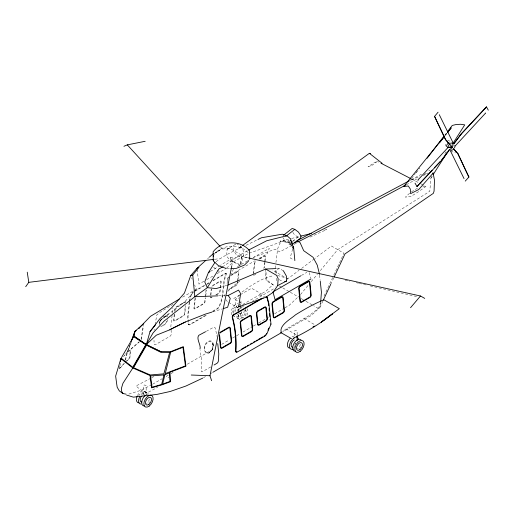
<?xml version="1.0" encoding="UTF-8"?>
<svg xmlns="http://www.w3.org/2000/svg" width="514" height="514" viewBox="0 0 514 514"><rect width="100%" height="100%" fill="white"/><g stroke="black" fill="none" stroke-linecap="round" stroke-linejoin="round"><path stroke-width="0.39" stroke-dasharray="2.57 1.93" d="M159.244 322.965L159.52 320.999M210.335 296.893L210.322 297.073A2.146 1.079 -54.2 0 0 211.46 297.734L213.008 296.854M235.875 244.124L227.124 249.206L226.623 256.081L229.193 259.416L240.166 265.719L241.702 255.201L229.726 248.281L220.885 249.187L215.681 252.811L219.851 250.402L214.274 253.036M431.548 176.7L430.925 178.12L429.788 191.279L337.711 249.631L319.881 271.161M226.623 268.141L233.395 261.806L240.668 264.851L241.702 255.201L227.657 260.919L220.339 265.378M172.094 315.474L170.866 326.184L171.033 329.198M172.357 313.199L172.935 308.111M174.265 314.215L173.578 320.357A2.146 1.079 -54.2 0 0 174.715 321.019L183.28 316.071A2.146 1.079 -54.2 0 0 184.738 313.913L185.715 305.534M174.606 311.291L174.876 308.991A2.146 1.079 -54.2 0 1 176.341 306.826L184.905 301.885A2.146 1.079 -54.2 0 1 185.837 301.93M174.593 314.465L173.957 320.093A1.613 0.81 -54.2 0 0 174.811 320.588L183.28 315.699A1.613 0.81 -54.2 0 0 184.372 314.08L185.297 306.087M174.953 311.33L175.248 308.824A1.613 0.81 -54.2 0 1 176.341 307.199L184.809 302.316A1.613 0.81 -54.2 0 1 185.65 302.669M189.242 302.335L187.674 316.046L187.957 321.314M189.325 301.609L189.743 297.972L191.375 293.828A2.384 0.816 -44.9 0 1 191.767 293.192L192.525 292.357A2.05 0.7 -44.9 0 1 193.155 291.856L193.328 291.74M189.705 301.827L188.053 316.264L188.477 323.993A2.14 1.311 -63.3 0 0 189.865 324.797L207.123 314.844M189.788 301.101L190.122 298.191L191.748 294.047A2.384 0.816 -44.9 0 1 192.146 293.41L192.904 292.575A2.05 0.7 -44.9 0 1 193.322 292.222M195.012 298.416L193.9 308.188A2.146 1.079 -54.2 0 0 195.044 308.85L203.608 303.902A2.146 1.079 -54.2 0 0 205.067 301.744L205.504 298.036M195.455 297.593L194.286 307.918A1.613 0.81 -54.2 0 0 195.14 308.419L203.602 303.53A1.613 0.81 -54.2 0 0 204.701 301.904L205.176 297.831M205.266 297.047L205.992 290.641A1.613 0.81 -54.2 0 0 205.947 290.371M205.786 295.582L206.371 290.371A2.146 1.079 -54.2 0 0 206.249 289.877M210.534 295.132L211.228 289.054M210.888 295.126L211.588 288.977M212.822 311.118L216.876 308.779A4.073 2.499 -63.3 0 0 219.311 305.522C224.277 295.556 221.791 283.901 225.999 273.84A2.384 0.816 -44.9 0 0 226.012 273.422L225.665 273.223A2.05 0.7 -44.9 0 0 225.177 273.364L212.533 280.657M212.526 311.728L217.255 308.998A4.073 2.499 -63.3 0 0 219.69 305.74C224.65 295.775 222.17 284.113 226.372 274.058A2.384 0.816 -44.9 0 0 226.391 273.641L225.89 273.268M227.092 283.722L227.696 278.492A2.146 1.079 -54.2 0 1 228.769 276.661M227.773 280.83L228.068 278.331M237.397 281.858L237.198 283.58A1.613 0.81 -54.2 0 1 236.099 285.206L227.766 290.024M237.487 281.074L238.483 272.317A1.613 0.81 -54.2 0 0 237.629 271.816M237.918 280.419L237.564 283.413A2.146 1.079 -54.2 0 1 236.099 285.578L228.396 290.037M238.001 279.712L238.869 272.047A2.146 1.079 -54.2 0 0 237.725 271.386L231.39 275.035M253.158 274.238L254.449 263.052A2.146 1.079 -54.2 0 1 255.914 260.887M253.627 273.223L254.815 262.885A1.613 0.81 -54.2 0 1 255.914 261.26L256.049 261.176M264.601 262.5L263.945 268.135A1.613 0.81 -54.2 0 1 263.83 268.494M264.691 261.716L265.237 256.871A1.613 0.81 -54.2 0 0 264.382 256.37L259.467 259.204M265.031 261.819L264.312 267.974M265.121 260.996L265.616 256.602A2.146 1.079 -54.2 0 0 264.479 255.94L259.512 258.799M275.934 262.564L277.618 248.853L279.719 243.475L283.908 240.462L290.796 238.708M320.691 301.75L319.862 307.526L311.503 315.339L282.591 332.031M119.736 366.18L119.287 369.174L124.491 363.167M120.347 363.321L119.569 368.499L124.369 362.948M141.087 339.234L143.168 325.998M141.299 339.536L143.528 325.368M154.078 330.264L154.271 329.185M155.087 324.623L156.789 315.05L159.334 312.795L170.256 305.965M265.661 269.028L265.16 271.745L266.194 280.74L275.472 286.131M231.73 266.258L232.354 263.11M450.887 149.638L451.825 145.038M451.343 149.047L452.127 145.211M167.879 319.618L166.44 322.676A6.374 3.065 -49.9 0 1 164.146 325.009A6.329 3.039 -49.9 0 1 160.664 326.454M125.088 360.025L126.759 353.324L123.309 356.658M125.5 360.051L127.273 352.88L130.299 350.24L129.599 358.123L126.091 361.323M292.652 249.02L290.147 257.893L293.507 259.833M159.43 322.284L159.147 325.285M240.668 264.851L243.803 255.587L243.803 251.597L240.668 246.161L237.192 244.156M130.145 344.425L127.093 352.649L131.34 342.273M130.627 343.583L127.6 351.859L139.198 341.707M233.395 269.047L231.294 274.425L254.79 260.855M320.993 302.624L318.294 308.432L309.434 315.339L281.845 331.665M324.038 296.09L333.496 275.755M333.83 275.029L343.969 253.248L331.453 246.02L314.921 258.407M322.921 301.005L319.862 307.526L318.294 308.432L313.514 305.676M330.733 284.332L333.792 277.804M444.899 154.027L446.274 151.129M127.485 351.698L124.176 355.245M430.925 178.12L432.21 176.103M450.18 147.788L451.89 145.089M160.105 320.884L161.589 318.841M450.611 147.82L452.449 145.333M450.437 148.61L452.738 145.501M411.168 179.045L409.722 180.934L419.842 176.27M411.65 178.416L415.036 174.002M415.518 173.372L416.97 171.477M444.52 135.535L446.454 133.01M416.443 172.46L419.874 168.065M445.342 135.394L447.302 132.875M445.214 135.266L447.212 132.792M284.981 307.802L289.112 305.419L300.015 295.152M300.529 294.541L308.676 284.698M311.221 281.621L317.337 274.238M239.595 294.766L236.035 298.769L235.11 304.738L236.646 306.852L238.175 307.95M193.129 292.742L184.417 302.142L159.828 320.672M195.307 290.391L196.393 289.215L194.594 284.929M227.831 291.399L232.521 286.613L240.109 280.824M213.811 254.693C221.862 244.323 239.762 243.128 248.57 253.087M409.613 193.245L405.366 197.164L410.924 196.457L418.197 191.921L425.933 186.434L423.793 185.329M126.637 361.214L129.856 358.284L130.627 349.559L139.416 341.861M207.617 258.748L208.812 257.675M159.925 321.096L169.832 312.949M282.796 237.487L285.398 241.413L289.067 244.111L290.326 243.122M292.858 241.15L297.908 237.198L300.542 238.098M286.947 279.372L299.026 270.319M301.57 268.411L314.285 258.883M377.43 161.383L370.523 166.401L368.056 166.799L373.832 162.932L377.43 161.383L378.857 162.122M216.053 261.703C224.342 255.329 233.812 250.858 243.328 246.662M242.068 292.048C251.629 284.942 261.889 278.048 273.744 275.639M222.453 266.927L239.633 255.195L247.761 250.504M273.409 288.932L252.207 301.455M230.568 258.124L232.167 257.109L232.405 262.056L230.67 261.131M232.341 261.086L230.741 262.101L230.497 257.154L232.232 258.073M210.367 271.456L219.677 265.783M411.425 191.818L418.287 187.751M233.395 261.806L248.416 253.466M203.859 281.28L198.995 284.094L196.997 269.214M206.641 279.68L213.593 275.665M217.069 273.66L225.942 268.533M182.65 297.15L196.393 289.215M193.99 291.361L206.448 284.171M207.103 283.792L209.063 282.661M195.031 291.2L206.178 284.762M206.827 284.383L209.436 282.88M212.912 280.875L225.55 273.583A2.05 0.7 -44.9 0 1 226.038 273.442L226.263 273.487M237.462 266.702L246.938 261.228M247.536 260.887L249.656 259.66M253.049 257.7L269.33 248.301L267.229 253.678L258.24 258.863M230.664 275.832L237.629 271.822M215.796 294.863L218.662 293.198A1.613 0.81 -54.2 0 0 219.761 291.573L220.853 282.058A1.613 0.81 -54.2 0 0 219.998 281.563L212.892 285.668A1.613 0.81 -54.2 0 0 211.839 287.114M216.439 294.869L218.668 293.571A2.146 1.079 -54.2 0 0 220.127 291.412L221.232 281.788A2.146 1.079 -54.2 0 0 220.095 281.132L212.886 285.289A2.146 1.079 -54.2 0 0 211.485 287.223M255.831 274.2L254.289 275.08A2.146 1.079 -54.2 0 1 253.357 275.029M283.407 270.839L279.237 268.43L276.102 270.242L276.102 273.435M239.794 295.01L233.555 298.615L238.406 301.416M240.423 294.651L251.539 288.232L263.322 295.036M205.394 315.41L189.486 324.578A2.14 1.311 -63.3 0 1 188.105 323.775L188.002 322.072M238.387 298.358L239.447 297.747M242.736 304.532L266.194 290.988L272.966 284.653L266.695 279.873L265.809 270.576M238.599 309.332L237.539 309.942L237.539 311.78M239.447 309.82L238.387 310.43L238.387 307.417M301.435 275.459L306.864 272.324M152.619 384.221L162.103 378.747M168.194 375.233L166.163 376.402L168.714 377.874M170.892 373.672L173.591 372.11M187.269 364.214L214.094 348.73M221.656 344.361L229.225 339.992M232.669 338.006L240.237 333.637M242.993 332.044L252.631 326.48M253.318 326.082L256.068 324.495M258.825 322.901L265.706 318.931M268.462 317.337L270.525 316.149M274.656 313.765L284.293 308.201M210.701 366.945L202.413 371.718A2.14 1.176 -57.8 0 1 201.199 371.198L201.597 360.141L200.197 350.664M203.467 377.713L205.529 376.518M210.342 373.742L212.404 372.554M170.866 305.618L173.462 304.147M243.803 255.587L240.668 257.36L236.498 254.905L233.395 250.402L233.395 245.583M411.296 179.701L421.821 174.047M406.368 184.674L418.293 178.268M423.208 175.627L428.117 172.993M206.281 331.324L213.561 327.296A2.05 1.51 -81.6 0 1 214.184 327.232L214.942 327.662A2.377 1.754 -81.6 0 1 215.334 328.317L217.011 336.349M150.943 378.156L135.972 386.014L141.177 390.248L147.447 392.638L157.676 387.312M151.624 377.796L154.328 376.344M291.926 245.403L279.738 251.886L275.035 249.168L253.717 257.315M151.945 384.575L141.177 390.248L127.626 394.45M211.691 297.233L211.556 297.298A1.613 0.81 -54.2 0 1 210.708 296.803M245.981 245.351L257.957 239.492M294.014 244.349L297.651 242.704M310.013 237.108L326.75 229.54L322.921 230.516M227.124 249.206L229.726 248.281M249.155 253.209L273.499 244.703L283.908 240.462L291.123 243.707M424.082 174.265L427.603 173.122M212.7 311.857L222.401 308.863M220.031 287.422L226.899 285.373M449.409 147.132L454.325 145.815M449.711 147.312L455.327 145.803M291.56 238.509L299.97 236.363M208.421 352.636C212.59 351.57 214.659 346.115 212.083 342.613A5.975 3.977 -64.6 0 0 208.196 342.093L206.12 343.872L205.375 345.17A5.872 3.836 -71.7 0 0 206.056 352.09A5.872 3.836 -71.7 0 0 211.395 350.317L212.121 348.993A5.905 3.932 -64.6 0 0 212.648 343.551L212.59 343.455M164.03 316.386L166.144 316.136M422.771 186.916L425.933 186.434M214.801 259.262L219.574 258.671M276.84 268.539L279.237 268.43M289.857 241.06L279.995 241.027L290.41 243.058L288.425 242.698M292.993 240.931L294.567 240.867M218.656 295.826L225.01 295.595M226.841 268.687L229.957 268.597M345.202 280.162L349.886 281.235M356.125 282.661L358.464 283.201M359.241 283.381L366.257 284.987M370.157 285.887L417.728 296.796M277.483 275.433L284.448 277.515M447.578 140.322L451.061 141.498M450.572 151.167L455.661 152.941M289.067 244.111L291.669 245.037M259.416 294.901L265.693 297.323M287.262 278.672L287.647 278.851L272.369 270.023M411.669 179.065L420.227 183.485M420.94 183.851L423.08 184.956M279.237 279.629L282.713 281.595M449.814 142.828L451.755 143.946A2.397 1.381 -60 0 0 450.964 143.959M451.819 146.747L451.517 146.574L453.097 148.353M428.837 170.275L429.877 170.879M279.365 285.957L282.102 287.538M282.784 287.93L289.613 291.875M290.294 292.267L298.486 297.002M301.223 298.576L303.266 299.758M306.003 301.339L312.827 305.277M303.96 318.494L315.744 325.298M239.1 301.814L243.257 304.217M285.977 328.876L297.76 335.681M239.466 304.275L241.06 305.194M222.324 296.038L222.697 296.257M239.871 313.373L240.719 313.868L241.786 313.251L241.786 311.169M232.739 315.455L234.333 316.38M237.519 318.217L239.64 319.445A6.566 3.791 -60 0 1 239.64 312.756M188.587 324.565L188.966 324.784M144.685 391.45L146.805 392.677M228.627 302.399L237.834 307.751M297.908 237.198L294.271 234.48L292.074 231.223M213.573 267.235L216.715 269.644M217.338 270.126L219.851 272.054M220.435 246.765L223.147 249.727M450.784 145.571L452.847 147.916M291.753 246.328L289.568 243.206L288.007 238.695M226.076 299.835L227.316 301.634M191.587 277.778L192.191 279.211M309.28 272.568L310.809 278.241M212.976 344.778L213.188 345.569M212.655 343.558L212.924 344.573M290.468 243.373L290.577 243.944M224.714 294.702L224.926 296.276M276.551 278.26L276.93 281.319M319.599 275.183L320.158 280.387M275.549 265.725L276.037 273.641M171.072 329.949L171.278 333.927A2.146 1.298 -63.9 0 1 170.905 335.218L170.764 335.462A2.14 1.291 -62.3 0 1 170.057 336.233L155.498 344.637A2.14 1.291 -62.3 0 1 154.187 344.059L153.988 340.339M297.143 334.832L297.143 331.061L295.659 330.2L294.593 330.81L294.593 336.092M240.931 300.87L240.931 305.4M240.931 306.151L240.931 309.171M146.149 394.836L146.149 385.783L144.665 384.922L143.605 385.532L143.605 395.343M453.142 145.186A3.611 2.082 -60 0 1 450.81 148.906M450.463 143.226A3.611 2.082 -60 0 1 451.761 142.77M452.326 144.954A2.397 1.381 -60 0 1 450.315 148.173M446.004 146.105A2.397 1.381 -60 0 1 445.889 144.222M137.424 395.639A6.566 3.791 -60 0 1 142.751 390.916A6.566 3.791 -60 0 1 145.68 394.623M138.619 396.05A4.408 2.544 -60 0 1 141.748 392.979A4.408 2.544 -60 0 1 144.093 394.334M141.164 394.45A6.566 3.791 -60 0 1 147.704 394.309M142.288 395.311A4.253 2.454 -60 0 1 145.533 394.591M149.651 401.839A6.566 3.791 -60 0 1 148.829 403.072M146.362 394.591A6.566 3.791 -60 0 1 149.992 394.514M149.401 398.999A4.408 2.544 -60 0 1 146.362 403.554M246.9 308.567A6.566 3.791 -60 0 1 246.9 315.249M244.625 309.981A4.408 2.544 -60 0 1 245.705 314.844A4.408 2.544 -60 0 1 240.835 317.658A4.408 2.544 -60 0 1 241.921 311.542M245.673 308.972A6.566 3.791 -60 0 1 241.49 317.928A6.566 3.791 -60 0 1 236.517 315.043M238.252 310.257A6.566 3.791 -60 0 1 240.636 307.751M241.15 307.417A6.566 3.791 -60 0 1 244.311 307.031M244.079 310.315A4.253 2.454 -60 0 1 241.818 315.782A4.253 2.454 -60 0 1 238.213 315.243M241.593 312.184A6.566 3.791 -60 0 1 236.928 316.765A6.566 3.791 -60 0 1 233.433 314.748M233.433 312.358A6.566 3.791 -60 0 1 236.928 306.312A6.566 3.791 -60 0 1 241.593 305.502M239.312 313.405A4.408 2.544 -60 0 1 236.607 314.966M234.924 311.895A4.408 2.544 -60 0 1 237.5 307.648M240.366 305.907A6.566 3.791 -60 0 1 240.019 309.627M231.82 314.716A6.566 3.791 -60 0 1 232.431 308.034A6.566 3.791 -60 0 1 237.853 303.723M238.772 308.792A4.253 2.454 -60 0 1 238.188 310.52M233.484 313.238A4.253 2.454 -60 0 1 233.484 308.908A4.253 2.454 -60 0 1 237.14 305.83M228.357 277.611A1.613 0.81 -54.2 0 1 228.73 277.104M167.847 316.264A6.502 3.123 -56 0 0 166.452 315.455A6.399 3.071 -56 0 0 163.189 317.029M161.916 325.786A5.872 2.821 -49.9 0 0 165.232 323.659L166.253 322.509A5.905 2.833 -56 0 0 167.474 319.856M159.513 323.357A5.872 2.821 -49.9 0 1 161.267 319.708L164.274 316.74A5.975 2.872 -56 0 1 167.403 316.81M295.678 343.41A6.566 3.791 -60 0 1 294.509 345.286M292.048 336.805A6.566 3.791 -60 0 1 294.059 336.175M300.645 347.117A6.566 3.791 -60 0 1 299.823 348.351M300.394 344.277A4.408 2.544 -60 0 1 297.355 348.833M294.316 347.785A4.408 2.544 -60 0 1 294.316 346.185M295.235 343.821A4.408 2.544 -60 0 1 296.006 342.767M213.406 344.489L212.423 349.173A6.374 4.163 -71.7 0 1 210.676 351.872A6.329 4.138 -71.7 0 1 207.258 353.356C203.165 352.109 203.801 346.295 205.844 343.448A6.399 4.253 -64.6 0 1 210.56 340.93A6.502 4.324 -64.6 0 1 213.098 343.127L213.406 344.489M241.387 246.283L238.136 248.641L241.381 246.309M247.742 257.777L243.829 256.91L247.729 257.803"/><path stroke-width="0.77" d="M249.714 259.14L249.592 250.761C240.68 239.614 221.553 240.501 213.143 251.796L213.297 260.861L218.501 265.77L226.147 268.443M226.603 295.537L228.19 295.479L238.567 290.102L240.668 293.706L238.567 306.935L265.693 297.323L272.966 292.472L277.669 285.559L278.17 278.678L276.635 275.369L265.661 269.028L227.663 285.148M320.691 301.75L321.43 292.215L320.261 281.312M120.411 361.676L120.854 358.676L132.837 367.985L150.017 375.516L151.585 387.826L161.994 384.819L170.455 381.722L169.954 372.264L185.952 366.174L183.35 346.642L170.333 351.762L160.959 351.743L148.983 346.025L143.779 343.018L133.871 336.105L134.899 331.305L143.779 323.794M120.784 360.359L121.008 358.881M211.614 380.707L209.988 375.74L231.73 266.258M464.046 178.615L450.572 151.167L450.887 149.638M452.288 144.447L452.757 142.147L439.284 114.699M134.668 332.063L133.717 336.477L121.15 358.168L132.798 367.279L145.803 344.733L133.601 336.561M455.076 146.304L454.498 148.006M291.849 244.33L292.203 242.916L290.468 240.295M205.831 260.36L196.894 268.43L190.688 275.639L184.417 293.089L171.901 307.513L159.925 318.667L150.017 331.594L146.381 344.521L160.959 351.743M120.854 358.676L115.65 376.094L116.684 383.932L117.186 387.228L119.287 390.865L122.923 393.544L126.058 394.148M131.134 341.611L134.899 331.305M132.002 339.818L135.034 331.536L136.249 330.508M214.865 262.551L208.369 272.671L204.733 281.935L207.335 287.673L216.214 288.56L220.031 287.422M267.967 330.161L268.848 328.08M265.931 296.572A2.05 1.523 -81.4 0 1 266.136 296.591L266.894 297.028A2.384 1.767 -81.4 0 1 267.293 297.683L268.918 303.678L270.987 324.135L267.171 333.149A4.073 2.197 -56.9 0 1 264.543 336.297L237.153 352.096A2.14 1.156 -56.9 0 1 235.939 351.396L235.939 351.21C236.652 340.005 235.521 328.517 232.669 317.671A2.384 1.767 -81.4 0 1 232.649 316.797L232.996 315.724A2.05 1.523 -81.4 0 1 233.484 315.14L263.258 297.934M323.261 300.279L330.733 284.332M334.132 277.078L345.003 253.877L433.353 193.341L434.067 191.131L434.491 180.183L433.013 172.691M460.12 135.651L460.852 134.225L486.437 106.828L488.3 110.169M433.064 174.754L447.186 152.504M452.75 143.74L464.733 124.863L460.563 124.266L455.886 124.574L452.249 125.442L447.418 131.751M25.7 286.696L28.79 282.34L27.242 272.176M441.397 160.252L445.644 154.708M446.544 153.455L449.255 149.702M415.029 183.151L417.04 186.576L442.631 159.179L449.981 149.233M453.65 144.261L461 134.315L486.591 106.918M453.849 143.483L461 134.315M427.121 158.235L444.038 136.165M439.464 142.931L444.359 136.647M447.79 132.252L451.215 127.851L447.713 132.175M190.688 275.639L192.756 275.022L198.995 267.254L196.894 268.43M433.103 173.147L418.711 189.57L410.59 193.649L410.3 189.004L408.27 185.984L403.683 186.531L444.212 136.499M150.017 331.594L155.376 324.996M450.508 145.411L445.49 139.615L434.561 116.382L438.076 112.2M410.545 307.713L420.491 295.993L424.744 298.403M465.254 181.114L468.922 177.022L457.993 153.789L453.361 148.507M449.409 147.132L448.002 147.512L417.798 180.157L418.1 180.33M416.893 186.486L418.974 184.256M419.668 183.511L432.165 170.14M434.336 167.815L440.305 161.415M138.542 328.587L150.551 316.264L179.213 299.135M248.667 260.887L244.51 265.044L236.177 268.424L230.735 268.578M209.404 257.135L213.573 253.37M403.683 186.531L406.021 184.442M138.639 328.485L139.834 327.476M453.399 149.49L451.446 150.473M283.33 235.367L292.17 228.447L294.805 229.353L298.441 232.071L301.043 236.003L300.542 238.098L292.26 244.574M285.932 236.292L294.805 229.353M290.963 242.627L292.222 241.638M242.685 245.339L369.386 153.307L370.555 153.519M241.458 320.89L249.926 316.001A1.613 1.041 -66.5 0 1 251.018 316.637L252.31 329.39A1.613 1.041 -66.5 0 1 251.455 331.157L242.993 336.04A1.613 1.041 -66.5 0 1 241.895 335.404L240.603 322.651A1.613 1.041 -66.5 0 1 241.458 320.884M208.369 272.671L209.699 271.861M248.442 250.112L266.727 240.751L286.966 235.695L290.635 239.004L293.5 248.827L292.627 247.575M222.453 266.927L218.784 269.047L207.335 287.673L194.825 296.707L164.094 321.077L153.153 332.789L132.837 367.985L122.923 383.335L121.388 388.423L121.388 390.846L122.923 393.544M133.871 336.105L146.381 344.521L156.288 335.218L169.8 329.802L172.402 328.298M238.567 306.935L239.954 306.138M261.498 298.518L233.112 314.921A2.05 1.523 -81.4 0 0 232.624 315.506L232.27 316.579A2.384 1.767 -81.4 0 0 232.289 317.453C235.142 328.298 236.273 339.786 235.56 350.991L235.56 351.178A2.14 1.156 -56.9 0 0 236.774 351.878L236.948 351.794M300.774 275.838L272.966 291.894L275.067 299.694L311.002 278.948M214.087 364.991L216.966 363.314A2.14 1.176 -57.8 0 0 217.705 362.563L217.865 362.331A2.146 1.169 -56.3 0 0 218.354 361.111L218.784 353.844L217.743 343.57M241.734 349.025L245.84 346.661M247.208 345.871L248.577 345.08M250.626 343.892L251.995 343.108M253.357 342.318L254.706 341.54M256.056 340.763L257.411 339.979M258.76 339.201L262.815 336.856M202.779 378.105L185.952 386.014L170.333 391.443L156.821 394.431L133.37 397.149L126.56 395.067M213.092 372.155L281.209 332.821M313.013 326.878L314.375 326.088M409.195 180.832L296.919 240.77L300.054 242.582L303.697 250.691L313.071 257.296L317.26 265.147L319.522 274.437M404.968 185.425L332.507 224.361L298.486 241.676L294.085 242.428M205.594 331.691L198.745 335.34C195.898 338.848 201.398 345.376 199.972 349.128M277.669 285.559L286.51 281.068L286.51 276.249L283.407 270.839M169.8 329.802L185.451 321.963L205.234 314.163L211.954 312.088M257.957 239.492L261.523 237.744L282.295 234.191L286.298 235.476M173.089 327.964L185.451 321.963M293.59 338.09C307.43 331.421 320.672 323.351 332.661 313.726L321.218 322.143L339.324 308.683L323.351 299.463M123.932 146.284L127.305 144.871L145.173 141.292M223.892 308.4L227.625 307.243L230.259 298.48L228.19 295.479M284.647 281.621L286.51 281.068M449.711 147.312L448.002 147.512M300.735 236.17L311.445 233.44M323.39 299.996C313.733 304.018 304.429 309.267 295.537 314.812C291.342 318.641 278.344 325.51 281.421 332.706L280.779 332.545L291.522 338.707M28.79 282.34L214.01 259.358M265.661 269.028L276.044 268.571M217.865 295.858L194.825 296.707L192.756 275.022M191.253 375.027L209.988 375.74M447.231 146.715L446.705 146.509A2.493 1.079 -52.2 0 1 446.936 144.826L447.63 143.798A2.358 1.022 -52.2 0 1 448.921 142.776M248.519 257.951L420.491 295.993M380.996 163.227L410.956 178.699M485.229 112.984L485.531 113.157L455.327 145.803L455.025 145.629M434.561 116.382L445.644 139.705L450.27 144.987M453.624 148.944L457.993 153.789M468.922 177.022L467.586 174.413M270.608 323.923L270.987 324.135M369.386 153.307L382.069 163.253M127.305 144.871L219.896 246.174M457.839 153.699L467.252 173.693M266.984 297.69L268.347 302.74M268.539 303.466L268.764 305.682M269.066 308.644L269.291 310.867M269.574 313.643L269.824 316.129M270.139 319.245L270.293 320.807M219.234 335.558L220.442 347.419A2.146 1.381 -66.5 0 0 221.907 348.267L230.471 343.32A2.146 1.381 -66.5 0 0 231.608 340.968L230.311 328.099A2.146 1.381 -66.5 0 0 228.846 327.251L220.281 332.198A2.146 1.381 -66.5 0 0 219.748 332.751M293.488 246.065L294.85 260.611M219.523 334.389L220.814 347.143A1.613 1.041 -66.5 0 0 221.907 347.779L230.375 342.889A1.613 1.041 -66.5 0 0 231.229 341.129L229.938 328.375A1.613 1.041 -66.5 0 0 228.839 327.733L220.377 332.622A1.613 1.041 -66.5 0 0 219.761 333.4M213.291 255.214L213.291 256.627M213.297 259.448L213.297 260.861M297.143 335.584L297.143 340.866M452.757 143.2A3.611 2.082 -60 0 1 453.052 143.714M448.092 147.736A3.611 2.082 -60 0 1 449.217 144.44M139.043 402.88A6.566 3.791 -60 0 1 137.129 396.294M141.164 404.107A6.566 3.791 -60 0 1 139.551 396.866M141.87 401.999A4.253 2.454 -60 0 1 140.181 400.104A4.253 2.454 -60 0 1 141.485 396.217M144.35 405.944A6.566 3.791 -60 0 1 141.748 402.019A6.566 3.791 -60 0 1 145.333 395.324M289.433 348.106A6.566 3.791 -60 0 1 287.416 344.444A6.566 3.791 -60 0 1 290.031 338.501M296.784 337.454A6.566 3.791 -60 0 1 298.698 339.587M293.481 349.09A6.566 3.791 -60 0 1 289.543 345.665A6.566 3.791 -60 0 1 294.169 338.032M292.864 347.278A4.253 2.454 -60 0 1 291.239 344.309A4.253 2.454 -60 0 1 294.169 339.921M295.344 351.223A6.566 3.791 -60 0 1 293.725 343.982A6.566 3.791 -60 0 1 300.986 339.793M266.65 333.258A4.073 2.197 -56.9 0 1 266.483 333.573M265.667 334.775A4.073 2.197 -56.9 0 1 265.43 335.044M265.185 335.289A4.073 2.197 -56.9 0 1 264.935 335.52M264.421 335.918A4.073 2.197 -56.9 0 1 264.164 336.079M266.515 296.809A2.384 1.767 -81.4 0 1 266.914 297.465M163.972 374.95L161.621 384.459L152.009 387.228L150.576 375.952L163.972 374.95M164.943 374.635L162.591 384.138L169.98 381.433L169.524 372.881L164.943 374.635M169.665 352.27L163.876 373.845L150.261 374.976L133.544 367.709L146.548 345.164L160.734 352.231L169.665 352.27M170.68 352.116L165.212 373.582L185.438 365.878L182.971 347.278L170.68 352.116M241.535 320.351L241.362 320.46A2.146 1.381 -66.5 0 0 240.224 322.805L241.522 335.681A2.146 1.381 -66.5 0 0 242.987 336.529L251.552 331.581A2.146 1.381 -66.5 0 0 252.689 329.236L251.391 316.361A2.146 1.381 -66.5 0 0 249.926 315.512L241.535 320.351M257.752 310.983L257.585 311.099A2.146 1.381 -66.5 0 0 256.447 313.444L257.546 324.334A2.146 1.381 -66.5 0 0 259.005 325.182L266.213 321.019A2.146 1.381 -66.5 0 0 267.351 318.674L266.252 307.783A2.146 1.381 -66.5 0 0 264.787 306.935L257.752 310.983M257.81 311.439L257.681 311.523A1.613 1.041 -66.5 0 0 256.827 313.289L257.912 324.058A1.613 1.041 -66.5 0 0 259.011 324.7L266.117 320.595A1.613 1.041 -66.5 0 0 266.972 318.834L265.879 308.059A1.613 1.041 -66.5 0 0 264.787 307.417L257.81 311.439M273.275 301.589L273.101 301.699A2.146 1.381 -66.5 0 0 271.964 304.05L273.262 316.92A2.146 1.381 -66.5 0 0 274.727 317.768L283.291 312.82A2.146 1.381 -66.5 0 0 284.428 310.475L283.13 297.6A2.146 1.381 -66.5 0 0 281.666 296.751L273.275 301.589M273.332 302.039L273.197 302.129A1.613 1.041 -66.5 0 0 272.343 303.89L273.634 316.643A1.613 1.041 -66.5 0 0 274.733 317.286L283.195 312.396A1.613 1.041 -66.5 0 0 284.049 310.629L282.758 297.876A1.613 1.041 -66.5 0 0 281.666 297.24L273.332 302.039M300.022 286.144L299.855 286.259A2.146 1.381 -66.5 0 0 298.718 288.605L300.015 301.48A2.146 1.381 -66.5 0 0 301.474 302.328L310.045 297.375A2.146 1.381 -66.5 0 0 311.182 295.03L309.878 282.154A2.146 1.381 -66.5 0 0 308.419 281.312L300.022 286.144M300.08 286.594L299.951 286.683A1.613 1.041 -66.5 0 0 299.097 288.444L300.382 301.204A1.613 1.041 -66.5 0 0 301.48 301.84L309.948 296.951A1.613 1.041 -66.5 0 0 310.797 295.19L309.512 282.43A1.613 1.041 -66.5 0 0 308.413 281.794L300.08 286.594M149.182 406.079A6.566 3.791 -60 0 0 152.118 395.741A6.566 3.791 -60 0 0 144.164 401.717A6.566 3.791 -60 0 0 149.182 406.079M148.938 404.357A4.253 2.454 -60 0 0 150.84 397.656A4.253 2.454 -60 0 0 145.687 401.524A4.253 2.454 -60 0 0 148.938 404.357M300.17 351.358A6.566 3.791 -60 0 0 303.106 341.02A6.566 3.791 -60 0 0 295.158 346.995A6.566 3.791 -60 0 0 300.17 351.358M299.925 349.636A4.253 2.454 -60 0 0 301.834 342.934A4.253 2.454 -60 0 0 296.681 346.802A4.253 2.454 -60 0 0 299.925 349.636"/></g></svg>
